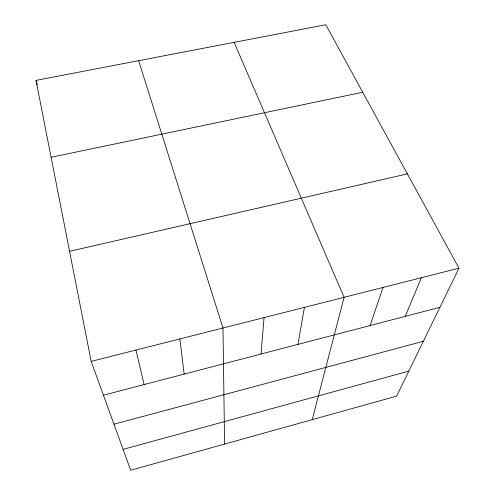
<?xml version="1.0" encoding="UTF-8"?>
<svg xmlns="http://www.w3.org/2000/svg" width="495" height="495" viewBox="0 0 495 495"><rect width="100%" height="100%" fill="white"/><g stroke="black" fill="none" stroke-linecap="round" stroke-linejoin="round"><path stroke-width="0.74" d="M261.02 354.043L264.064 317.598M297.953 344.39L304.425 307.364M312.234 419.649L344.081 297.316L234.123 42.353M370.062 325.555L383.043 287.44M405.263 316.354L421.338 277.732M458.983 268.197L396.606 396.136L130.674 470.25L91.185 361.412L36.017 80.388L325.803 24.75L458.983 268.197L91.185 361.412M123.1 449.367L408.79 371.139M113.968 424.19L423.343 341.29M103.449 395.202L439.913 307.302M69.572 251.312L407.391 173.881M51.109 157.268L362.73 92.243M138.637 60.687L222.979 328.006L224.594 444.077M36.017 80.388L37.317 84.837M135.946 350.064L144.144 384.572M179.871 338.933L184.152 374.121"/></g></svg>
